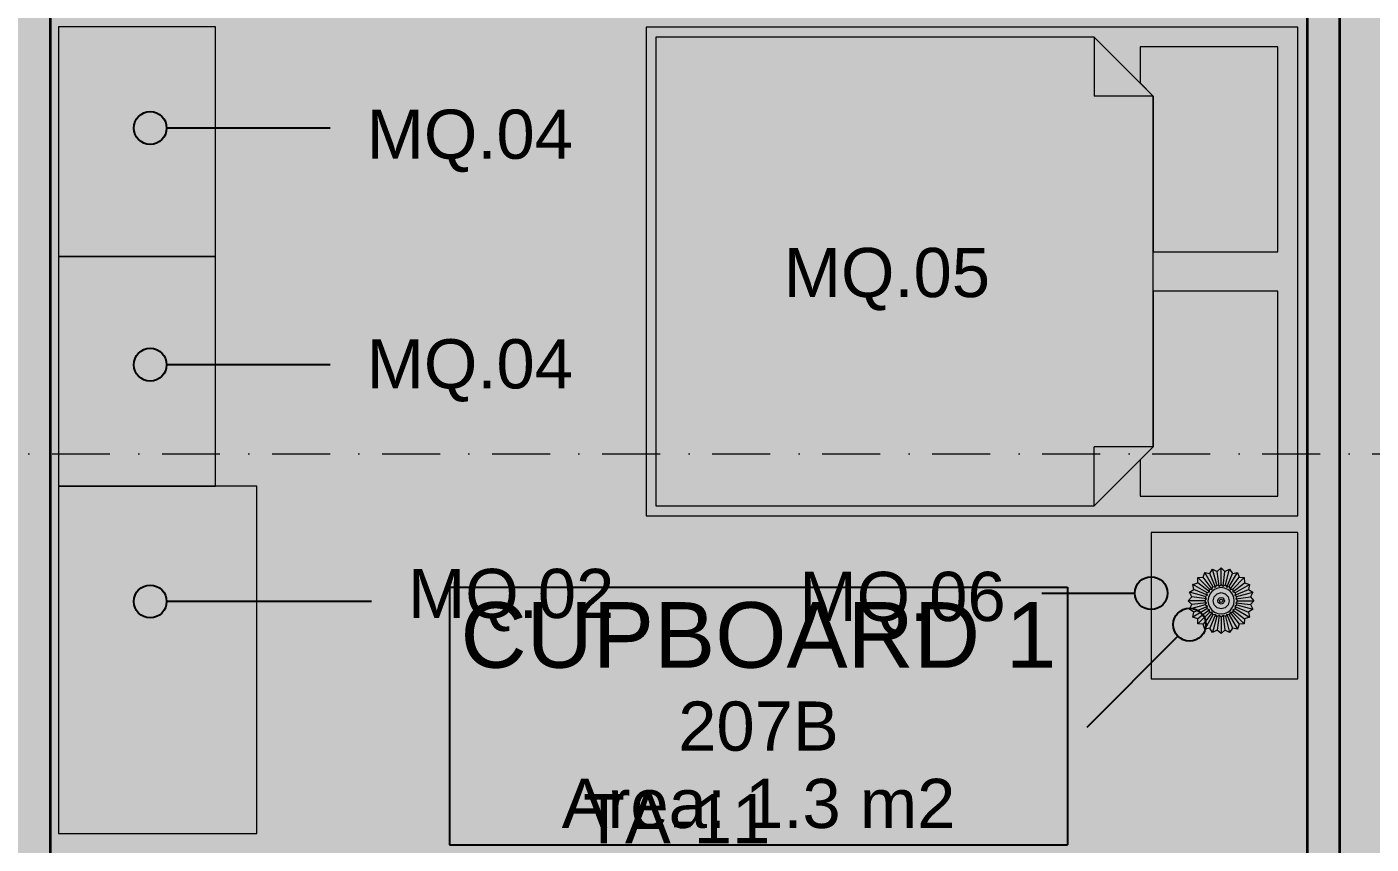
# Model space of a CAD drawing. Header units: millimetres. Extents: x -14278 to 97203, y -22378 to 34603.
# Drawn here: x 67658 to 71754, y 5922 to 8414 of the extents above; entities that cross this region are included whole.
import ezdxf
from ezdxf.enums import TextEntityAlignment as Align

# ---------------------------------------------------------------- set-up
doc = ezdxf.new("R2010")
doc.units = ezdxf.units.MM
doc.header["$MEASUREMENT"] = 0
doc.linetypes.add('Dot & Dashed', pattern=[335.138881, 176.388884, -88.194442, 0, -70.555556])
for name, color, linetype in [('A-Zz_20_10_90-T_TextFFEInternal', 7, 'Continuous'), ('NewA-Ee_25_10-M_WallsInternal', 7, 'Continuous'), ('NewA-Ee_30_40-M_Floors', 7, 'Continuous'), ('NewA-Ee_40_20-M_GeneralFFAndEInternalMovable', 7, 'Continuous'), ('NewA-SL-M_SpacesInternal', 7, 'Continuous'), ('NewA-Ss_30_25-M_CeilingAndSoffitSystems', 7, 'Continuous'), ('NewA-Zz_20_10_90-T_TextFFEInternal', 7, 'Continuous'), ('NewA-Zz_35_40_80-M_GridStructural', 7, 'Continuous'), ('NewA-Zz_50_90_00-M_GrossInternal', 7, 'Continuous')]:
    doc.layers.add(name, color=color, linetype=linetype)
doc.styles.add('GENERATED_STYLE_1', font='')
doc.styles.get('GENERATED_STYLE_1').set_extended_font_data('Arial')

# ---------------------------------------------------------------- blocks, each defined once
blk = doc.blocks.new('Slab_29_2', base_point=(87898, 1112.3))
at = {"layer": 'NewA-Ee_30_40-M_Floors', "linetype": 'Continuous', "lineweight": 13}
blk.add_hatch(color=254, dxfattribs=at).paths.add_polyline_path([(87898, 1112.3), (87898, 7409.5), (90347.7, 7409.5), (90347.7, 9661.5), (55798.3, 9661.5), (55798.3, 1112.3)])
blk = doc.blocks.new('BEDROOM_207_32_2', base_point=(70070.3, 9126.8))
at = {"layer": 'NewA-SL-M_SpacesInternal', "color": 253, "linetype": 'Continuous', "lineweight": 13}
for p, q in [((67729.6, 9661.5), (67729.6, 5658.2)), ((71559.2, 9661.5), (67729.6, 9661.5)), ((71559.2, 5658.2), (71559.2, 9661.5)), ((67729.6, 5658.2), (68556.1, 5658.2)), ((68556.1, 5658.2), (68556.1, 2707.2)), ((69789, 2707.2), (69789, 5658.2)), ((69789, 5658.2), (71559.2, 5658.2)), ((68556.1, 2707.2), (69789, 2707.2))]:
    blk.add_line(p, q, dxfattribs=at)
at = {"layer": 'NewA-SL-M_SpacesInternal', "linetype": 'Continuous'}
for p, q in [((69311.7, 9480.4), (69311.7, 9166.1)), ((69311.7, 9480.4), (70829, 9480.4)), ((70829, 9480.4), (70829, 9166.1)), ((69311.7, 9166.1), (69311.7, 8930.4)), ((70829, 9166.1), (70829, 8930.4)), ((69311.7, 8930.4), (69311.7, 8694.6)), ((70829, 8930.4), (70829, 8694.6)), ((69311.7, 8694.6), (70829, 8694.6))]:
    blk.add_line(p, q, dxfattribs=at)
at = {"layer": 'NewA-SL-M_SpacesInternal', "color": 5, "lineweight": 70, "style": 'GENERATED_STYLE_1'}
for tag, height, p in [('ROOM_NAME', 200, (70070.3, 9434.6)), ('ROOM_NUMBER', 150, (70070.3, 9131.8)), ('adj_text', 150, (70070.3, 8896.1))]:
    blk.add_attdef(tag, text='', height=height, dxfattribs=at).set_placement(p, align=Align.TOP_CENTER)
blk = doc.blocks.new('CUPBOARD 1_207B_52_2', base_point=(69887.3, 6352.2))
at = {"layer": 'NewA-SL-M_SpacesInternal', "linetype": 'Continuous'}
for p, q in [((68945.7, 6705.8), (68945.7, 6391.5)), ((68945.7, 6705.8), (70829, 6705.8)), ((70829, 6705.8), (70829, 6391.5)), ((68945.7, 6391.5), (68945.7, 6155.8)), ((70829, 6391.5), (70829, 6155.8)), ((68945.7, 6155.8), (68945.7, 5920.1)), ((70829, 6155.8), (70829, 5920.1)), ((68945.7, 5920.1), (70829, 5920.1))]:
    blk.add_line(p, q, dxfattribs=at)
at = {"layer": 'NewA-SL-M_SpacesInternal', "color": 253, "linetype": 'Continuous', "lineweight": 13}
for p, q in [((68431.1, 5533.2), (67729.6, 5533.2)), ((67729.6, 5533.2), (67729.6, 3642.8)), ((68431.1, 3642.8), (68431.1, 5533.2)), ((67729.6, 3642.8), (68431.1, 3642.8))]:
    blk.add_line(p, q, dxfattribs=at)
at = {"layer": 'NewA-SL-M_SpacesInternal', "color": 5, "lineweight": 70, "style": 'GENERATED_STYLE_1'}
for tag, height, p in [('ROOM_NAME', 200, (69887.3, 6660.1)), ('ROOM_NUMBER', 150, (69887.3, 6357.2)), ('adj_text', 150, (69887.3, 6121.5))]:
    blk.add_attdef(tag, text='', height=height, dxfattribs=at).set_placement(p, align=Align.TOP_CENTER)
blk = doc.blocks.new('Slab_41_2', base_point=(67729.6, 9661.5))
at = {"layer": 'NewA-Ss_30_25-M_CeilingAndSoffitSystems', "linetype": 'Continuous', "lineweight": 0}
blk.add_hatch(color=255, dxfattribs=at).paths.add_polyline_path([(67729.6, 9661.5), (67729.6, 5658.2), (68556.1, 5658.2), (68556.1, 2707.2), (69789, 2707.2), (69789, 5658.2), (71559.2, 5658.2), (71559.2, 9661.5)])
at = {"layer": 'NewA-Ss_30_25-M_CeilingAndSoffitSystems', "color": 6, "linetype": 'Continuous', "lineweight": 13, "flags": 128}
blk.add_lwpolyline([(67729.6, 9661.5), (67729.6, 5658.2), (68556.1, 5658.2), (68556.1, 2707.2), (69789, 2707.2), (69789, 5658.2), (71559.2, 5658.2), (71559.2, 9661.5)], close=True, dxfattribs=at)
blk = doc.blocks.new('Wall_78_2', base_point=(67579.6, 9661.5))
at = {"layer": 'NewA-Ee_25_10-M_WallsInternal', "linetype": 'Continuous', "lineweight": 13}
for points in [[(67579.6, 5658.2), (67729.6, 5658.2), (67729.6, 9661.5), (67579.6, 9661.5)], [(67579.6, 3642.8), (67729.6, 3642.8), (67729.6, 5533.2), (67579.6, 5533.2)], [(67579.6, 2707.2), (67729.6, 2707.2), (67729.6, 3517.8), (67579.6, 3517.8)]]:
    blk.add_hatch(color=6, dxfattribs=at).paths.add_polyline_path(points)
at = {"layer": 'NewA-Ee_25_10-M_WallsInternal', "color": 92, "linetype": 'Continuous', "lineweight": 35, "flags": 128}
for points in [[(67579.6, 9661.5), (67579.6, 5658.2)], [(67729.6, 9661.5), (67579.6, 9661.5)], [(67729.6, 5658.2), (67729.6, 9661.5)], [(67579.6, 5533.2), (67579.6, 3642.8)], [(67729.6, 3642.8), (67729.6, 5533.2)], [(67579.6, 3517.8), (67579.6, 2707.2)], [(67729.6, 2707.2), (67729.6, 3517.8)]]:
    blk.add_lwpolyline(points, dxfattribs=at)
blk = doc.blocks.new('Wall_112_2', base_point=(71659.2, 9811.8))
at = {"layer": 'NewA-Ee_25_10-M_WallsInternal', "linetype": 'Continuous', "lineweight": 13}
blk.add_hatch(color=6, dxfattribs=at).paths.add_polyline_path([(71559.2, 9661.5), (71559.2, 5658.2), (71659.2, 5658.2), (71659.2, 9661.5)])
at = {"layer": 'NewA-Ee_25_10-M_WallsInternal', "color": 92, "linetype": 'Continuous', "lineweight": 35, "flags": 128}
for points in [[(71559.2, 9661.5), (71559.2, 5658.2)], [(71659.2, 5658.2), (71659.2, 9661.5)]]:
    blk.add_lwpolyline(points, dxfattribs=at)
blk = doc.blocks.new('Morph_29_2', base_point=(55648, -5438.2))
at = {"layer": 'NewA-Ee_40_20-M_GeneralFFAndEInternalMovable', "color": 6, "linetype": 'Continuous', "lineweight": 13, "flags": 128}
for points in [[(71262.6, 6747.5), (71271.1, 6760.9)], [(71284.1, 6712.6), (71271.1, 6760.9)], [(71271.1, 6760.9), (71285.2, 6753.5)], [(71285.2, 6753.5), (71297, 6764.3)], [(71297, 6714.3), (71297, 6764.3)], [(71297, 6764.3), (71308.7, 6753.5)], [(71308.7, 6753.5), (71322.9, 6760.9)], [(71309.9, 6712.6), (71322.9, 6760.9)], [(71322.9, 6760.9), (71331.4, 6747.5)], [(71210.4, 6714.3), (71225.6, 6719.1)], [(71225.6, 6719.1), (71226.3, 6735)], [(71261.3, 6691.7), (71225.6, 6719.1)], [(71226.3, 6735), (71242.2, 6735.7)], [(71261.6, 6699.7), (71226.3, 6735)], [(71242.2, 6735.7), (71247, 6750.9)], [(71269.6, 6700), (71242.2, 6735.7)], [(71272, 6707.6), (71247, 6750.9)], [(71247, 6750.9), (71262.6, 6747.5)], [(71279.8, 6705.9), (71262.6, 6747.5)], [(71291.1, 6708.9), (71285.2, 6753.5)], [(71302.9, 6708.9), (71308.7, 6753.5)], [(71314.2, 6705.9), (71331.4, 6747.5)], [(71322, 6707.6), (71347, 6750.9)], [(71324.4, 6700), (71351.8, 6735.7)], [(71331.4, 6747.5), (71347, 6750.9)], [(71332.4, 6699.7), (71367.7, 6735)], [(71332.7, 6691.7), (71368.4, 6719.1)], [(71347, 6750.9), (71351.8, 6735.7)], [(71351.8, 6735.7), (71367.7, 6735)], [(71367.7, 6735), (71368.4, 6719.1)], [(71368.4, 6719.1), (71383.6, 6714.3)], [(71200.4, 6690.2), (71213.8, 6698.8)], [(71207.8, 6676.1), (71200.4, 6690.2)], [(71248.7, 6677.3), (71200.4, 6690.2)], [(71213.8, 6698.8), (71210.4, 6714.3)], [(71253.7, 6689.3), (71210.4, 6714.3)], [(71255.4, 6681.5), (71213.8, 6698.8)], [(71248.7, 6677.3), (71255.4, 6681.5)], [(71252.4, 6670.2), (71248.7, 6677.3)], [(71253.7, 6689.3), (71261.3, 6691.7)], [(71255.4, 6681.5), (71253.7, 6689.3)], [(71261.3, 6691.7), (71261.6, 6699.7)], [(71261.6, 6699.7), (71269.6, 6700)], [(71269.6, 6700), (71272, 6707.6)], [(71272, 6707.6), (71279.8, 6705.9)], [(71272.3, 6664.3), (71275.6, 6676.7)], [(71275.6, 6676.7), (71284.7, 6685.7)], [(71279.8, 6705.9), (71284.1, 6712.6)], [(71284.1, 6712.6), (71291.1, 6708.9)], [(71284.7, 6685.7), (71297, 6689)], [(71291.1, 6708.9), (71297, 6714.3)], [(71297, 6714.3), (71302.9, 6708.9)], [(71297, 6689), (71309.3, 6685.7)], [(71302.9, 6708.9), (71309.9, 6712.6)], [(71309.3, 6685.7), (71318.4, 6676.7)], [(71309.9, 6712.6), (71314.2, 6705.9)], [(71314.2, 6705.9), (71322, 6707.6)], [(71318.4, 6676.7), (71321.7, 6664.3)], [(71322, 6707.6), (71324.4, 6700)], [(71324.4, 6700), (71332.4, 6699.7)], [(71332.4, 6699.7), (71332.7, 6691.7)], [(71332.7, 6691.7), (71340.3, 6689.3)], [(71338.6, 6681.5), (71380.1, 6698.8)], [(71340.3, 6689.3), (71338.6, 6681.5)], [(71338.6, 6681.5), (71345.3, 6677.3)], [(71340.3, 6689.3), (71383.6, 6714.3)], [(71345.3, 6677.3), (71341.6, 6670.2)], [(71345.3, 6677.3), (71393.6, 6690.2)], [(71383.6, 6714.3), (71380.1, 6698.8)], [(71380.1, 6698.8), (71393.6, 6690.2)], [(71393.6, 6690.2), (71386.2, 6676.1)], [(71197, 6664.3), (71207.8, 6676.1)], [(71207.8, 6652.6), (71197, 6664.3)], [(71247, 6664.3), (71197, 6664.3)], [(71200.4, 6638.4), (71207.8, 6652.6)], [(71248.7, 6651.4), (71200.4, 6638.4)], [(71213.8, 6629.9), (71200.4, 6638.4)], [(71252.4, 6670.2), (71207.8, 6676.1)], [(71252.4, 6658.4), (71207.8, 6652.6)], [(71253.7, 6639.3), (71210.4, 6614.3)], [(71255.4, 6647.1), (71213.8, 6629.9)], [(71261.3, 6636.9), (71225.6, 6609.5)], [(71247, 6664.3), (71252.4, 6670.2)], [(71252.4, 6658.4), (71247, 6664.3)], [(71248.7, 6651.4), (71252.4, 6658.4)], [(71255.4, 6647.1), (71248.7, 6651.4)], [(71253.7, 6639.3), (71255.4, 6647.1)], [(71261.3, 6636.9), (71253.7, 6639.3)], [(71261.6, 6629), (71261.3, 6636.9)], [(71275.6, 6652), (71272.3, 6664.3)], [(71284.7, 6642.9), (71275.6, 6652)], [(71297, 6639.6), (71284.7, 6642.9)], [(71287, 6664.3), (71288.3, 6669.3)], [(71288.3, 6659.3), (71287, 6664.3)], [(71288.3, 6669.3), (71292, 6673)], [(71292, 6655.7), (71288.3, 6659.3)], [(71292, 6673), (71297, 6674.3)], [(71292, 6664.3), (71292.7, 6666.8)], [(71292.7, 6661.8), (71292, 6664.3)], [(71297, 6654.3), (71292, 6655.7)], [(71292.7, 6666.8), (71294.5, 6668.6)], [(71294.5, 6660), (71292.7, 6661.8)], [(71294.5, 6668.6), (71297, 6669.3)], [(71297, 6659.3), (71294.5, 6660)], [(71297, 6674.3), (71302, 6673)], [(71297, 6669.3), (71299.5, 6668.6)], [(71299.5, 6660), (71297, 6659.3)], [(71302, 6655.7), (71297, 6654.3)], [(71309.3, 6642.9), (71297, 6639.6)], [(71299.5, 6668.6), (71301.3, 6666.8)], [(71301.3, 6661.8), (71299.5, 6660)], [(71301.3, 6666.8), (71302, 6664.3)], [(71302, 6664.3), (71301.3, 6661.8)], [(71302, 6673), (71305.7, 6669.3)], [(71305.7, 6659.3), (71302, 6655.7)], [(71305.7, 6669.3), (71307, 6664.3)], [(71307, 6664.3), (71305.7, 6659.3)], [(71318.4, 6652), (71309.3, 6642.9)], [(71321.7, 6664.3), (71318.4, 6652)], [(71332.7, 6636.9), (71332.4, 6629)], [(71340.3, 6639.3), (71332.7, 6636.9)], [(71332.7, 6636.9), (71368.4, 6609.5)], [(71345.3, 6651.4), (71338.6, 6647.1)], [(71338.6, 6647.1), (71380.1, 6629.9)], [(71338.6, 6647.1), (71340.3, 6639.3)], [(71340.3, 6639.3), (71383.6, 6614.3)], [(71341.6, 6670.2), (71386.2, 6676.1)], [(71341.6, 6670.2), (71347, 6664.3)], [(71347, 6664.3), (71341.6, 6658.4)], [(71341.6, 6658.4), (71345.3, 6651.4)], [(71341.6, 6658.4), (71386.2, 6652.6)], [(71345.3, 6651.4), (71393.6, 6638.4)], [(71347, 6664.3), (71397, 6664.3)], [(71393.6, 6638.4), (71380.1, 6629.9)], [(71386.2, 6676.1), (71397, 6664.3)], [(71397, 6664.3), (71386.2, 6652.6)], [(71386.2, 6652.6), (71393.6, 6638.4)], [(71210.4, 6614.3), (71213.8, 6629.9)], [(71225.6, 6609.5), (71210.4, 6614.3)], [(71226.3, 6593.6), (71225.6, 6609.5)], [(71261.6, 6629), (71226.3, 6593.6)], [(71269.6, 6628.6), (71242.2, 6592.9)], [(71272, 6621), (71247, 6577.7)], [(71269.6, 6628.6), (71261.6, 6629)], [(71279.8, 6622.7), (71262.6, 6581.2)], [(71272, 6621), (71269.6, 6628.6)], [(71284.1, 6616), (71271.1, 6567.7)], [(71279.8, 6622.7), (71272, 6621)], [(71284.1, 6616), (71279.8, 6622.7)], [(71291.1, 6619.7), (71284.1, 6616)], [(71291.1, 6619.7), (71285.2, 6575.1)], [(71297, 6614.3), (71291.1, 6619.7)], [(71302.9, 6619.7), (71297, 6614.3)], [(71297, 6614.3), (71297, 6564.3)], [(71302.9, 6619.7), (71308.7, 6575.1)], [(71309.9, 6616), (71302.9, 6619.7)], [(71314.2, 6622.7), (71309.9, 6616)], [(71309.9, 6616), (71322.9, 6567.7)], [(71322, 6621), (71314.2, 6622.7)], [(71314.2, 6622.7), (71331.4, 6581.2)], [(71324.4, 6628.6), (71322, 6621)], [(71322, 6621), (71347, 6577.7)], [(71332.4, 6629), (71324.4, 6628.6)], [(71324.4, 6628.6), (71351.8, 6592.9)], [(71332.4, 6629), (71367.7, 6593.6)], [(71368.4, 6609.5), (71367.7, 6593.6)], [(71383.6, 6614.3), (71368.4, 6609.5)], [(71380.1, 6629.9), (71383.6, 6614.3)], [(71242.2, 6592.9), (71226.3, 6593.6)], [(71247, 6577.7), (71242.2, 6592.9)], [(71262.6, 6581.2), (71247, 6577.7)], [(71271.1, 6567.7), (71262.6, 6581.2)], [(71285.2, 6575.1), (71271.1, 6567.7)], [(71297, 6564.3), (71285.2, 6575.1)], [(71308.7, 6575.1), (71297, 6564.3)], [(71322.9, 6567.7), (71308.7, 6575.1)], [(71331.4, 6581.2), (71322.9, 6567.7)], [(71347, 6577.7), (71331.4, 6581.2)], [(71351.8, 6592.9), (71347, 6577.7)], [(71367.7, 6593.6), (71351.8, 6592.9)]]:
    blk.add_lwpolyline(points, dxfattribs=at)
blk.add_lwpolyline([(71268.7, 6636), (71277, 6629.7), (71286.6, 6625.7), (71297, 6624.3), (71307.3, 6625.7), (71317, 6629.7), (71325.3, 6636), (71331.6, 6644.3), (71335.6, 6654), (71337, 6664.3), (71335.6, 6674.7), (71331.6, 6684.3), (71325.3, 6692.6), (71317, 6699), (71307.3, 6703), (71297, 6704.3), (71286.6, 6703), (71277, 6699), (71268.7, 6692.6), (71262.4, 6684.3), (71258.4, 6674.7), (71257, 6664.3), (71258.4, 6654), (71262.4, 6644.3)], close=True, dxfattribs=at)
blk = doc.blocks.new('Standard grid marker_2')
at = {"layer": 'NewA-Zz_35_40_80-M_GridStructural', "color": 6, "linetype": 'Dot & Dashed', "lineweight": 13}
blk.add_line((1000, 0), (40175.6, 0), dxfattribs=at)
at = {"layer": 'NewA-Zz_35_40_80-M_GridStructural', "style": 'GENERATED_STYLE_1'}
blk.add_attdef('AC_MarkerText_1', text='', height=250, dxfattribs=at).set_placement((41425.6, 14.3), align=Align.MIDDLE_CENTER)
blk = doc.blocks.new('Bed Double 19')
at = {"layer": 'NewA-Ee_40_20-M_GeneralFFAndEInternalMovable', "color": 1, "linetype": 'Continuous', "lineweight": 18}
for p, q in [((1489.1, 1985.4), (0, 1985.4)), ((0, 1985.4), (0, 0)), ((1489.1, 0), (1489.1, 1985.4)), ((684.5, 1925.4), (60, 1925.4)), ((60, 1925.4), (60, 1505.4)), ((684.5, 1545.4), (684.5, 1925.4)), ((1429.1, 1925.4), (804.5, 1925.4)), ((804.5, 1925.4), (804.5, 1545.4)), ((1429.1, 1505.4), (1429.1, 1925.4)), ((210, 1545.4), (30, 1365.4)), ((170, 1505.4), (210, 1545.4)), ((210, 1545.4), (684.5, 1545.4)), ((744.5, 1545.4), (210, 1545.4)), ((210, 1545.4), (210, 1365.4)), ((1279.1, 1545.4), (744.5, 1545.4)), ((804.5, 1545.4), (1279.1, 1545.4)), ((1279.1, 1545.4), (1319.1, 1505.4)), ((1459.1, 1365.4), (1279.1, 1545.4)), ((1279.1, 1545.4), (1279.1, 1365.4)), ((60, 1505.4), (170, 1505.4)), ((1319.1, 1505.4), (1429.1, 1505.4)), ((30, 1365.4), (30, 30)), ((30, 1365.4), (210, 1365.4)), ((1459.1, 1365.4), (1279.1, 1365.4)), ((1459.1, 30), (1459.1, 1365.4)), ((0, 0), (1489.1, 0)), ((30, 30), (744.5, 30)), ((744.5, 30), (1459.1, 30))]:
    blk.add_line(p, q, dxfattribs=at)
blk = doc.blocks.new('Rectangular Table 01 19_3')
at = {"layer": 'NewA-Ee_40_20-M_GeneralFFAndEInternalMovable', "color": 1, "linetype": 'Continuous', "lineweight": 18}
for p, q in [((446.6, 446.6), (0, 446.6)), ((0, 446.6), (0, 0)), ((446.6, 0), (446.6, 446.6)), ((0, 0), (446.6, 0))]:
    blk.add_line(p, q, dxfattribs=at)
blk = doc.blocks.new('Wardrobe 19')
at = {"layer": 'NewA-Ee_40_20-M_GeneralFFAndEInternalMovable', "color": 1, "linetype": 'Continuous', "lineweight": 18}
for p, q in [((1059.4, 604.8), (0, 604.8)), ((0, 604.8), (0, 0)), ((1059.4, 0), (1059.4, 604.8)), ((0, 0), (1059.4, 0))]:
    blk.add_line(p, q, dxfattribs=at)
blk = doc.blocks.new('Credenza 19_2')
at = {"layer": 'NewA-Ee_40_20-M_GeneralFFAndEInternalMovable', "color": 1, "linetype": 'Continuous', "lineweight": 18}
for p, q in [((700, 478.4), (0, 478.4)), ((0, 478.4), (0, 0)), ((700, 0), (700, 478.4)), ((0, 0), (700, 0))]:
    blk.add_line(p, q, dxfattribs=at)
blk = doc.blocks.new('Line_79_2', base_point=(68582.5, 8105.4))
at = {"layer": 'NewA-Zz_20_10_90-T_TextFFEInternal', "linetype": 'Continuous'}
blk.add_hatch(color=256, dxfattribs=at).paths.add_polyline_path([(68083.9, 8105.4), (68080.1, 8124.6), (68069.2, 8140.8), (68053, 8151.6), (68033.9, 8155.4), (68014.7, 8151.6), (67998.5, 8140.8), (67987.7, 8124.6), (67983.9, 8105.4), (67987.7, 8086.3), (67998.5, 8070.1), (68014.7, 8059.2), (68033.9, 8055.4), (68053, 8059.2), (68069.2, 8070.1), (68080.1, 8086.3)])
blk.add_line((68582.5, 8105.4), (68083.9, 8105.4), dxfattribs=at)
blk.add_circle((68033.9, 8105.4), 50, dxfattribs=at)
blk = doc.blocks.new('Line_80_2', base_point=(68582.5, 7383.8))
at = {"layer": 'NewA-Zz_20_10_90-T_TextFFEInternal', "linetype": 'Continuous'}
blk.add_hatch(color=256, dxfattribs=at).paths.add_polyline_path([(68083.9, 7383.8), (68080.1, 7402.9), (68069.2, 7419.1), (68053, 7430), (68033.9, 7433.8), (68014.7, 7430), (67998.5, 7419.1), (67987.7, 7402.9), (67983.9, 7383.8), (67987.7, 7364.6), (67998.5, 7348.4), (68014.7, 7337.6), (68033.9, 7333.8), (68053, 7337.6), (68069.2, 7348.4), (68080.1, 7364.6)])
blk.add_line((68582.5, 7383.8), (68083.9, 7383.8), dxfattribs=at)
blk.add_circle((68033.9, 7383.8), 50, dxfattribs=at)
blk = doc.blocks.new('Line_81_2', base_point=(68708.5, 6662.1))
at = {"layer": 'NewA-Zz_20_10_90-T_TextFFEInternal', "linetype": 'Continuous'}
blk.add_hatch(color=256, dxfattribs=at).paths.add_polyline_path([(68083.9, 6662.1), (68080.1, 6681.3), (68069.2, 6697.5), (68053, 6708.3), (68033.9, 6712.1), (68014.7, 6708.3), (67998.5, 6697.5), (67987.7, 6681.3), (67983.9, 6662.1), (67987.7, 6643), (67998.5, 6626.8), (68014.7, 6615.9), (68033.9, 6612.1), (68053, 6615.9), (68069.2, 6626.8), (68080.1, 6643)])
blk.add_line((68708.5, 6662.1), (68083.9, 6662.1), dxfattribs=at)
blk.add_circle((68033.9, 6662.1), 50, dxfattribs=at)
blk = doc.blocks.new('Line_111_2', base_point=(70751.1, 6687.5))
at = {"layer": 'NewA-Zz_20_10_90-T_TextFFEInternal', "linetype": 'Continuous'}
blk.add_hatch(color=256, dxfattribs=at).paths.add_polyline_path([(71133.7, 6687.5), (71129.9, 6706.6), (71119.1, 6722.8), (71102.9, 6733.7), (71083.7, 6737.5), (71064.6, 6733.7), (71048.4, 6722.8), (71037.5, 6706.6), (71033.7, 6687.5), (71037.5, 6668.3), (71048.4, 6652.1), (71064.6, 6641.3), (71083.7, 6637.5), (71102.9, 6641.3), (71119.1, 6652.1), (71129.9, 6668.3)])
blk.add_line((70751.1, 6687.5), (71033.7, 6687.5), dxfattribs=at)
blk.add_circle((71083.7, 6687.5), 50, dxfattribs=at)
blk = doc.blocks.new('Line_112_2', base_point=(70888.5, 6279.3))
at = {"layer": 'NewA-Zz_20_10_90-T_TextFFEInternal', "linetype": 'Continuous'}
blk.add_hatch(color=256, dxfattribs=at).paths.add_polyline_path([(71250.9, 6591.6), (71247.1, 6610.8), (71236.2, 6627), (71220, 6637.8), (71200.9, 6641.6), (71181.7, 6637.8), (71165.5, 6627), (71154.7, 6610.8), (71150.9, 6591.6), (71154.7, 6572.5), (71165.5, 6556.3), (71181.7, 6545.4), (71200.9, 6541.6), (71220, 6545.4), (71236.2, 6556.3), (71247.1, 6572.5)])
blk.add_line((70888.5, 6279.3), (71165.5, 6556.3), dxfattribs=at)
blk.add_circle((71200.9, 6591.6), 50, dxfattribs=at)
blk = doc.blocks.new('Label_169_2', base_point=(69853.5, 7824.2))
at = {"layer": 'A-Zz_20_10_90-T_TextFFEInternal', "insert": (70278.5, 7739.9), "char_height": 150, "attachment_point": 2, "style": 'GENERATED_STYLE_1'}
blk.add_mtext('\\fArial|b0|i0|c0|p34;MQ.05\\fArial|b0|i0|c0|p34;\\fArial|b0|i0|c0|p34;\\fArial|b0|i0|c0|p34;\\fArial|b0|i0|c0|p34;\\fArial|b0|i0|c0|p34;\\fArial|b0|i0|c0|p34;\\fArial|b0|i0|c0|p34;\\fArial|b0|i0|c0|p34;\\fArial|b0|i0|c0|p34;\\fArial|b0|i0|c0|p34;\\fArial|b0|i0|c0|p34;\\fArial|b0|i0|c0|p34;\\fArial|b0|i0|c0|p34;\\fArial|b0|i0|c0|p34;\\fArial|b0|i0|c0|p34;\\fArial|b0|i0|c0|p34;\\fArial|b0|i0|c0|p34;\\fArial|b0|i0|c0|p34;\\fArial|b0|i0|c0|p34;\\fArial|b0|i0|c0|p34;\\fArial|b0|i0|c0|p34;\\fArial|b0|i0|c0|p34;\\fArial|b0|i0|c0|p34;\\fArial|b0|i0|c0|p34;\\fArial|b0|i0|c0|p34;\\fArial|b0|i0|c0|p34;\\fArial|b0|i0|c0|p34;\\fArial|b0|i0|c0|p34;\\fArial|b0|i0|c0|p34;}', dxfattribs=at)
blk = doc.blocks.new('Label_174_2', base_point=(68708.5, 6845.9))
at = {"layer": 'A-Zz_20_10_90-T_TextFFEInternal', "insert": (69133.5, 6761.6), "char_height": 150, "attachment_point": 2, "style": 'GENERATED_STYLE_1'}
blk.add_mtext('\\fArial|b0|i0|c0|p34;MQ.02\\fArial|b0|i0|c0|p34;\\fArial|b0|i0|c0|p34;\\fArial|b0|i0|c0|p34;\\fArial|b0|i0|c0|p34;\\fArial|b0|i0|c0|p34;\\fArial|b0|i0|c0|p34;\\fArial|b0|i0|c0|p34;\\fArial|b0|i0|c0|p34;\\fArial|b0|i0|c0|p34;\\fArial|b0|i0|c0|p34;\\fArial|b0|i0|c0|p34;\\fArial|b0|i0|c0|p34;\\fArial|b0|i0|c0|p34;\\fArial|b0|i0|c0|p34;\\fArial|b0|i0|c0|p34;\\fArial|b0|i0|c0|p34;\\fArial|b0|i0|c0|p34;\\fArial|b0|i0|c0|p34;\\fArial|b0|i0|c0|p34;\\fArial|b0|i0|c0|p34;\\fArial|b0|i0|c0|p34;\\fArial|b0|i0|c0|p34;\\fArial|b0|i0|c0|p34;\\fArial|b0|i0|c0|p34;\\fArial|b0|i0|c0|p34;\\fArial|b0|i0|c0|p34;\\fArial|b0|i0|c0|p34;\\fArial|b0|i0|c0|p34;\\fArial|b0|i0|c0|p34;}', dxfattribs=at)
blk = doc.blocks.new('Label_175_2', base_point=(68582.5, 7545.9))
at = {"layer": 'A-Zz_20_10_90-T_TextFFEInternal', "insert": (69007.5, 7461.6), "char_height": 150, "attachment_point": 2, "style": 'GENERATED_STYLE_1'}
blk.add_mtext('\\fArial|b0|i0|c0|p34;MQ.04\\fArial|b0|i0|c0|p34;\\fArial|b0|i0|c0|p34;\\fArial|b0|i0|c0|p34;\\fArial|b0|i0|c0|p34;\\fArial|b0|i0|c0|p34;\\fArial|b0|i0|c0|p34;\\fArial|b0|i0|c0|p34;\\fArial|b0|i0|c0|p34;\\fArial|b0|i0|c0|p34;\\fArial|b0|i0|c0|p34;\\fArial|b0|i0|c0|p34;\\fArial|b0|i0|c0|p34;\\fArial|b0|i0|c0|p34;\\fArial|b0|i0|c0|p34;\\fArial|b0|i0|c0|p34;\\fArial|b0|i0|c0|p34;\\fArial|b0|i0|c0|p34;\\fArial|b0|i0|c0|p34;\\fArial|b0|i0|c0|p34;\\fArial|b0|i0|c0|p34;\\fArial|b0|i0|c0|p34;\\fArial|b0|i0|c0|p34;\\fArial|b0|i0|c0|p34;\\fArial|b0|i0|c0|p34;\\fArial|b0|i0|c0|p34;\\fArial|b0|i0|c0|p34;\\fArial|b0|i0|c0|p34;\\fArial|b0|i0|c0|p34;\\fArial|b0|i0|c0|p34;}', dxfattribs=at)
blk = doc.blocks.new('Label_176_2', base_point=(68582.5, 8245.9))
at = {"layer": 'A-Zz_20_10_90-T_TextFFEInternal', "insert": (69007.5, 8161.6), "char_height": 150, "attachment_point": 2, "style": 'GENERATED_STYLE_1'}
blk.add_mtext('\\fArial|b0|i0|c0|p34;MQ.04\\fArial|b0|i0|c0|p34;\\fArial|b0|i0|c0|p34;\\fArial|b0|i0|c0|p34;\\fArial|b0|i0|c0|p34;\\fArial|b0|i0|c0|p34;\\fArial|b0|i0|c0|p34;\\fArial|b0|i0|c0|p34;\\fArial|b0|i0|c0|p34;\\fArial|b0|i0|c0|p34;\\fArial|b0|i0|c0|p34;\\fArial|b0|i0|c0|p34;\\fArial|b0|i0|c0|p34;\\fArial|b0|i0|c0|p34;\\fArial|b0|i0|c0|p34;\\fArial|b0|i0|c0|p34;\\fArial|b0|i0|c0|p34;\\fArial|b0|i0|c0|p34;\\fArial|b0|i0|c0|p34;\\fArial|b0|i0|c0|p34;\\fArial|b0|i0|c0|p34;\\fArial|b0|i0|c0|p34;\\fArial|b0|i0|c0|p34;\\fArial|b0|i0|c0|p34;\\fArial|b0|i0|c0|p34;\\fArial|b0|i0|c0|p34;\\fArial|b0|i0|c0|p34;\\fArial|b0|i0|c0|p34;\\fArial|b0|i0|c0|p34;\\fArial|b0|i0|c0|p34;}', dxfattribs=at)
blk = doc.blocks.new('Label_191_2', base_point=(69901.1, 6836.8))
at = {"layer": 'A-Zz_20_10_90-T_TextFFEInternal', "insert": (70326.1, 6752.5), "char_height": 150, "attachment_point": 2, "style": 'GENERATED_STYLE_1'}
blk.add_mtext('\\fArial|b0|i0|c0|p34;MQ.06\\fArial|b0|i0|c0|p34;\\fArial|b0|i0|c0|p34;\\fArial|b0|i0|c0|p34;\\fArial|b0|i0|c0|p34;\\fArial|b0|i0|c0|p34;\\fArial|b0|i0|c0|p34;\\fArial|b0|i0|c0|p34;\\fArial|b0|i0|c0|p34;\\fArial|b0|i0|c0|p34;\\fArial|b0|i0|c0|p34;\\fArial|b0|i0|c0|p34;\\fArial|b0|i0|c0|p34;\\fArial|b0|i0|c0|p34;\\fArial|b0|i0|c0|p34;\\fArial|b0|i0|c0|p34;\\fArial|b0|i0|c0|p34;\\fArial|b0|i0|c0|p34;\\fArial|b0|i0|c0|p34;\\fArial|b0|i0|c0|p34;\\fArial|b0|i0|c0|p34;\\fArial|b0|i0|c0|p34;\\fArial|b0|i0|c0|p34;\\fArial|b0|i0|c0|p34;\\fArial|b0|i0|c0|p34;\\fArial|b0|i0|c0|p34;\\fArial|b0|i0|c0|p34;\\fArial|b0|i0|c0|p34;\\fArial|b0|i0|c0|p34;\\fArial|b0|i0|c0|p34;}', dxfattribs=at)
blk = doc.blocks.new('Label_221_2', base_point=(69212.7, 6159))
at = {"layer": 'A-Zz_20_10_90-T_TextFFEInternal', "insert": (69637.7, 6074.7), "char_height": 150, "attachment_point": 2, "style": 'GENERATED_STYLE_1'}
blk.add_mtext('\\fArial|b0|i0|c0|p34;TA-11\\fArial|b0|i0|c0|p34;\\fArial|b0|i0|c0|p34;\\fArial|b0|i0|c0|p34;\\fArial|b0|i0|c0|p34;\\fArial|b0|i0|c0|p34;\\fArial|b0|i0|c0|p34;\\fArial|b0|i0|c0|p34;\\fArial|b0|i0|c0|p34;\\fArial|b0|i0|c0|p34;\\fArial|b0|i0|c0|p34;\\fArial|b0|i0|c0|p34;\\fArial|b0|i0|c0|p34;\\fArial|b0|i0|c0|p34;\\fArial|b0|i0|c0|p34;\\fArial|b0|i0|c0|p34;\\fArial|b0|i0|c0|p34;\\fArial|b0|i0|c0|p34;\\fArial|b0|i0|c0|p34;\\fArial|b0|i0|c0|p34;\\fArial|b0|i0|c0|p34;\\fArial|b0|i0|c0|p34;\\fArial|b0|i0|c0|p34;\\fArial|b0|i0|c0|p34;\\fArial|b0|i0|c0|p34;\\fArial|b0|i0|c0|p34;\\fArial|b0|i0|c0|p34;\\fArial|b0|i0|c0|p34;\\fArial|b0|i0|c0|p34;\\fArial|b0|i0|c0|p34;}', dxfattribs=at)

msp = doc.modelspace()

# ---------------------------------------------------------------- hatches: boundary and pattern name
at = {"layer": 'NewA-Zz_50_90_00-M_GrossInternal', "linetype": 'Continuous', "lineweight": 140}
msp.add_hatch(color=1, dxfattribs=at).paths.add_polyline_path([(55798.3, 9661.5), (90347.7, 9661.5), (90347.7, 1262.1), (61147.7, 1262.1), (61147.7, -3287.9), (57698.3, -3287.9), (57698.3, 1262.1), (55798.3, 1262.1)])

# ---------------------------------------------------------------- block references
at = {"layer": 'A-Zz_20_10_90-T_TextFFEInternal', "color": 6, "linetype": 'Continuous', "lineweight": 13}
for name, p in [('Label_176_2', (68582.5, 8245.9)), ('Label_169_2', (69853.5, 7824.2)), ('Label_175_2', (68582.5, 7545.9)), ('Label_174_2', (68708.5, 6845.9)), ('Label_191_2', (69901.1, 6836.8)), ('Label_221_2', (69212.7, 6159))]:
    msp.add_blockref(name, p, dxfattribs=at)
at = {"layer": 'NewA-Ee_25_10-M_WallsInternal', "color": 92, "lineweight": 35}
for name, p in [('Wall_78_2', (67579.6, 9661.5)), ('Wall_112_2', (71659.2, 9811.8))]:
    msp.add_blockref(name, p, dxfattribs=at)
at = {"layer": 'NewA-Ee_30_40-M_Floors', "color": 6, "linetype": 'Continuous', "lineweight": 13}
msp.add_blockref('Slab_29_2', (87898, 1112.3), dxfattribs=at)
at = {"layer": 'NewA-Ee_40_20-M_GeneralFFAndEInternalMovable', "color": 6, "linetype": 'Continuous', "lineweight": 13, "zscale": 1000}
for name, p, rotation in [('Credenza 19_2', (68233.1, 7713.7), 90), ('Bed Double 19', (69544.9, 8412.7), 270), ('Credenza 19_2', (68233.1, 7013.7), 90), ('Wardrobe 19', (68359.1, 5954.3), 90)]:
    msp.add_blockref(name, p, dxfattribs=dict(at, rotation=rotation))
msp.add_blockref('Rectangular Table 01 19_3', (71083.7, 6426.2), dxfattribs=at)
at = {"layer": 'NewA-Ee_40_20-M_GeneralFFAndEInternalMovable', "linetype": 'Continuous', "lineweight": 0}
msp.add_blockref('Morph_29_2', (55648, -5438.2), dxfattribs=at)
at = {"layer": 'NewA-SL-M_SpacesInternal', "linetype": 'Continuous'}
for name, p, values in [('BEDROOM_207_32_2', (70070.3, 9126.8), {'ROOM_NAME': 'BEDROOM', 'ROOM_NUMBER': '207', 'adj_text': 'Area: 19 m2'}), ('CUPBOARD 1_207B_52_2', (69887.3, 6352.2), {'ROOM_NAME': 'CUPBOARD 1', 'ROOM_NUMBER': '207B', 'adj_text': 'Area: 1.3 m2'})]:
    msp.add_blockref(name, p, dxfattribs=at).add_auto_attribs(values)
at = {"layer": 'NewA-Ss_30_25-M_CeilingAndSoffitSystems', "color": 6, "linetype": 'Continuous', "lineweight": 13}
msp.add_blockref('Slab_41_2', (67729.6, 9661.5), dxfattribs=at)
at = {"layer": 'NewA-Zz_20_10_90-T_TextFFEInternal', "linetype": 'Continuous'}
for name, p in [('Line_79_2', (68582.5, 8105.4)), ('Line_80_2', (68582.5, 7383.8)), ('Line_111_2', (70751.1, 6687.5)), ('Line_81_2', (68708.5, 6662.1)), ('Line_112_2', (70888.5, 6279.3))]:
    msp.add_blockref(name, p, dxfattribs=at)
at = {"layer": 'NewA-Zz_35_40_80-M_GridStructural', "color": 1, "linetype": 'Continuous', "lineweight": 18, "zscale": 1000}
msp.add_blockref('Standard grid marker_2', (53995.7, 7111.8), dxfattribs=at)

doc.saveas('drawing.dxf')
